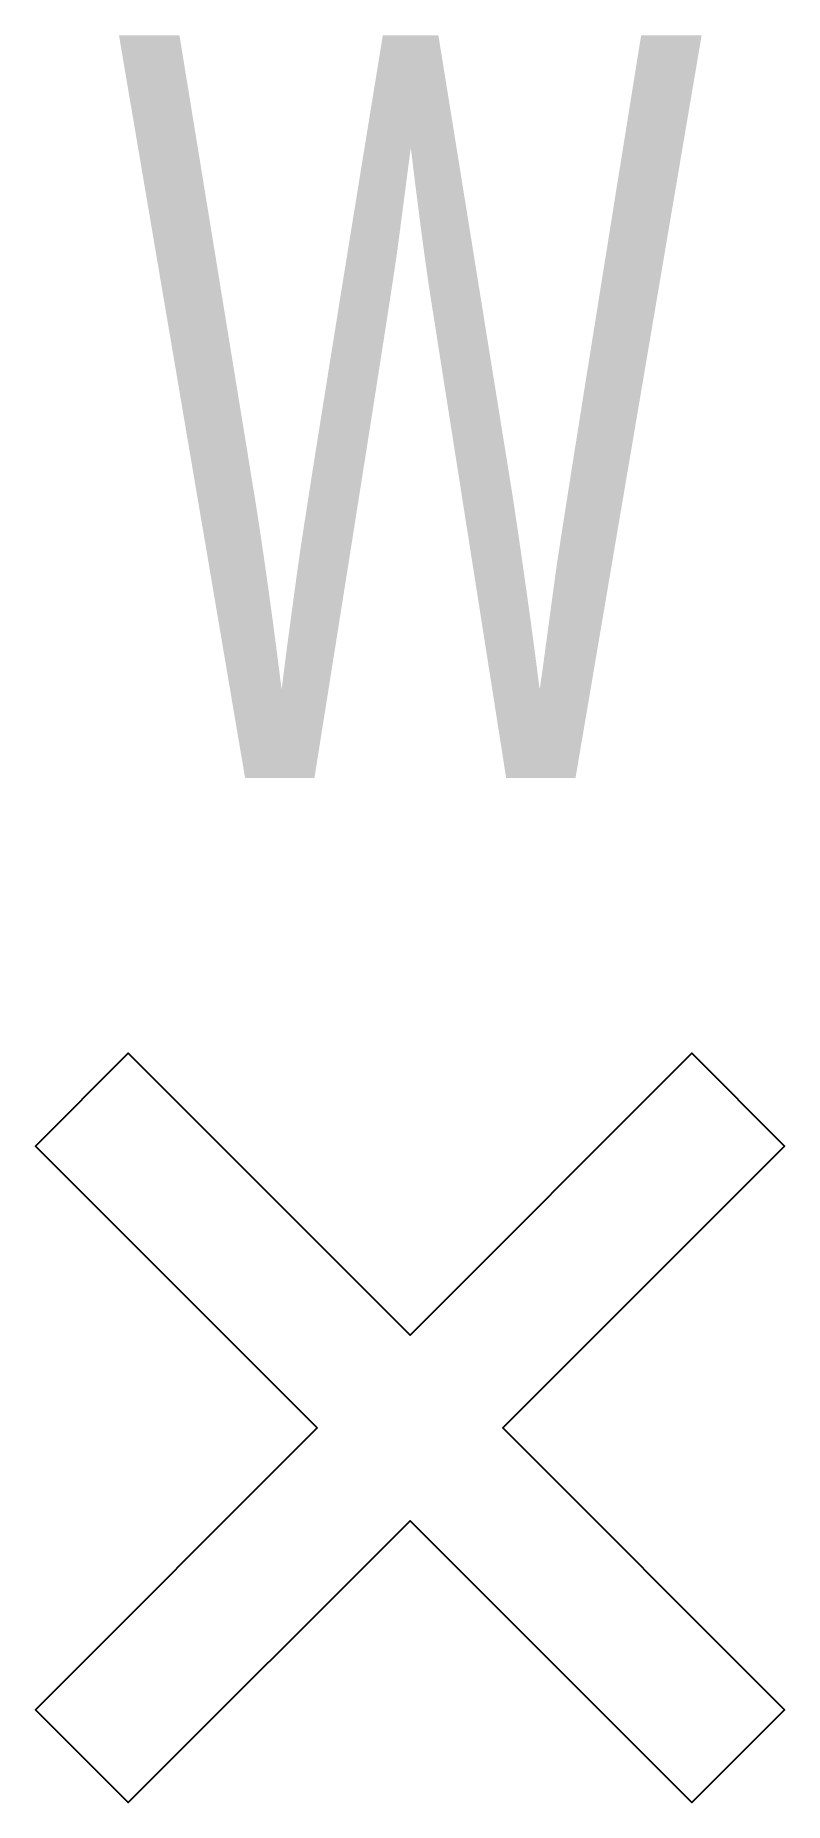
# Model space of a CAD drawing. Extents: x -1.01 to 1.01, y -1.01 to 3.75.
import ezdxf
from ezdxf.enums import TextEntityAlignment as Align

# ---------------------------------------------------------------- set-up
doc = ezdxf.new("R2010")
doc.units = 0
doc.header["$LTSCALE"] = 0.01
doc.header["$MEASUREMENT"] = 0
doc.layers.get('0').update_dxf_attribs({"lineweight": 20})
doc.styles.add('COA_Existing', font='arial.ttf', dxfattribs={"height": 2})

msp = doc.modelspace()

# ---------------------------------------------------------------- linework, layer by layer
at = {"color": 0, "linetype": 'ByBlock', "lineweight": -2, "flags": 128}
msp.add_lwpolyline([(-0.25, 0), (-1.0089, -0.7589), (-0.7589, -1.0089), (0, -0.25), (0.7589, -1.0089), (1.0089, -0.7589), (0.25, 0), (1.0089, 0.7589), (0.7589, 1.0089), (0, 0.25), (-0.7589, 1.0089), (-1.0089, 0.7589)], close=True, dxfattribs=at)

# ---------------------------------------------------------------- texts
at = {"color": 0, "linetype": 'ByBlock', "lineweight": -2, "style": 'COA_Existing', "width": 0.6}
msp.add_text('W', height=2, dxfattribs=at).set_placement((0, 1.75), align=Align.CENTER)

doc.saveas('drawing.dxf')
